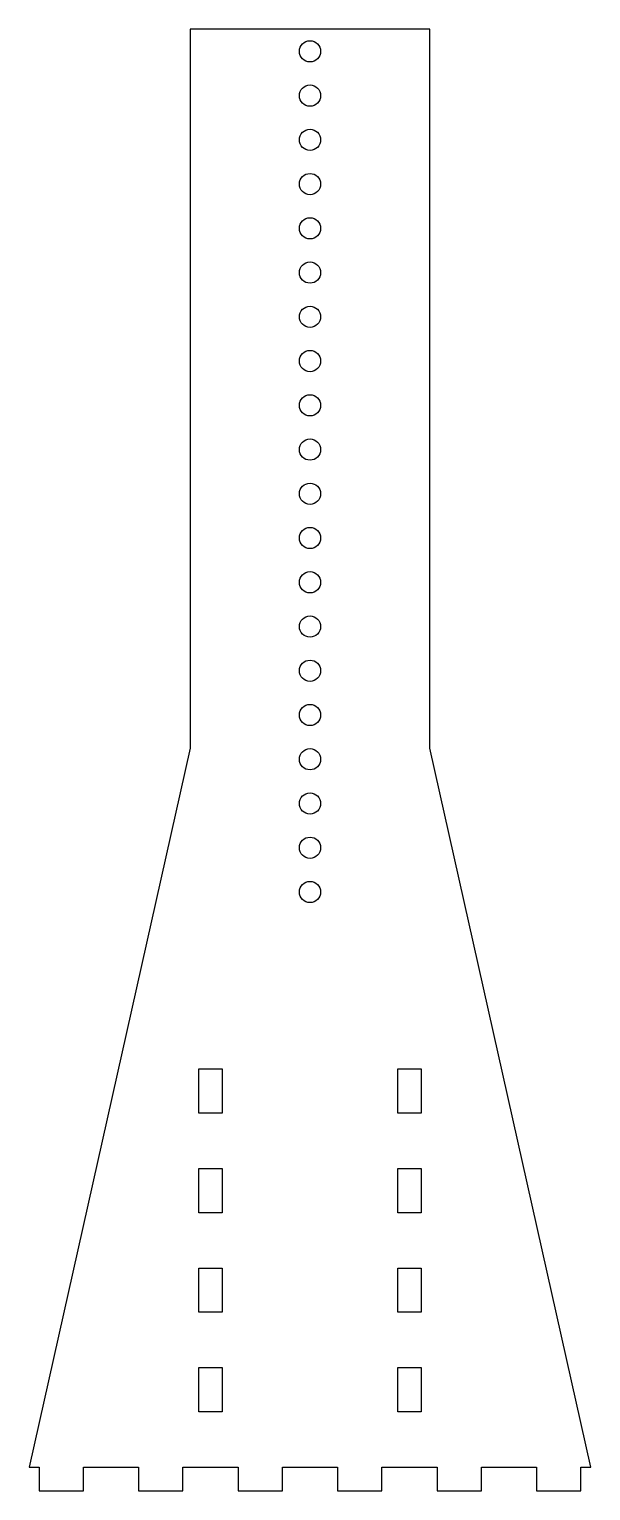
# Model space of a CAD drawing. Header units: millimetres. Extents: x 0 to 152, y -6 to 390.
import ezdxf

# ---------------------------------------------------------------- set-up
doc = ezdxf.new("R2010")
doc.units = ezdxf.units.MM

msp = doc.modelspace()

# ---------------------------------------------------------------- linework, layer by layer
for points in [[(108.7, 390), (43.7, 390), (43.7, 195), (0, 0), (2.7, 0), (2.7, -6.4), (14.7, -6.4), (14.7, 0), (29.7, 0), (29.7, -6.4), (41.7, -6.4), (41.7, 0), (56.7, 0), (56.7, -6.4), (68.7, -6.4), (68.7, 0), (83.7, 0), (83.7, -6.4), (95.7, -6.4), (95.7, 0), (110.7, 0), (110.7, -6.4), (122.7, -6.4), (122.7, 0), (137.7, 0), (137.7, -6.4), (149.7, -6.4), (149.7, 0), (152.4, 0), (108.7, 195)], [(52.4, 96), (46, 96), (46, 108), (52.4, 108)], [(106.4, 96), (100, 96), (100, 108), (106.4, 108)], [(52.4, 69), (46, 69), (46, 81), (52.4, 81)], [(106.4, 69), (100, 69), (100, 81), (106.4, 81)], [(52.4, 42), (46, 42), (46, 54), (52.4, 54)], [(106.4, 42), (100, 42), (100, 54), (106.4, 54)], [(46, 27), (52.4, 27), (52.4, 15), (46, 15)], [(106.4, 15), (100, 15), (100, 27), (106.4, 27)]]:
    msp.add_lwpolyline(points, close=True)
for centre in [(76.2, 384), (76.2, 372), (76.2, 360), (76.2, 348), (76.2, 336), (76.2, 324), (76.2, 312), (76.2, 300), (76.2, 288), (76.2, 276), (76.2, 264), (76.2, 252), (76.2, 240), (76.2, 228), (76.2, 216), (76.2, 204), (76.2, 192), (76.2, 180), (76.2, 168), (76.2, 156)]:
    msp.add_circle(centre, 2.88)

doc.saveas('drawing.dxf')
